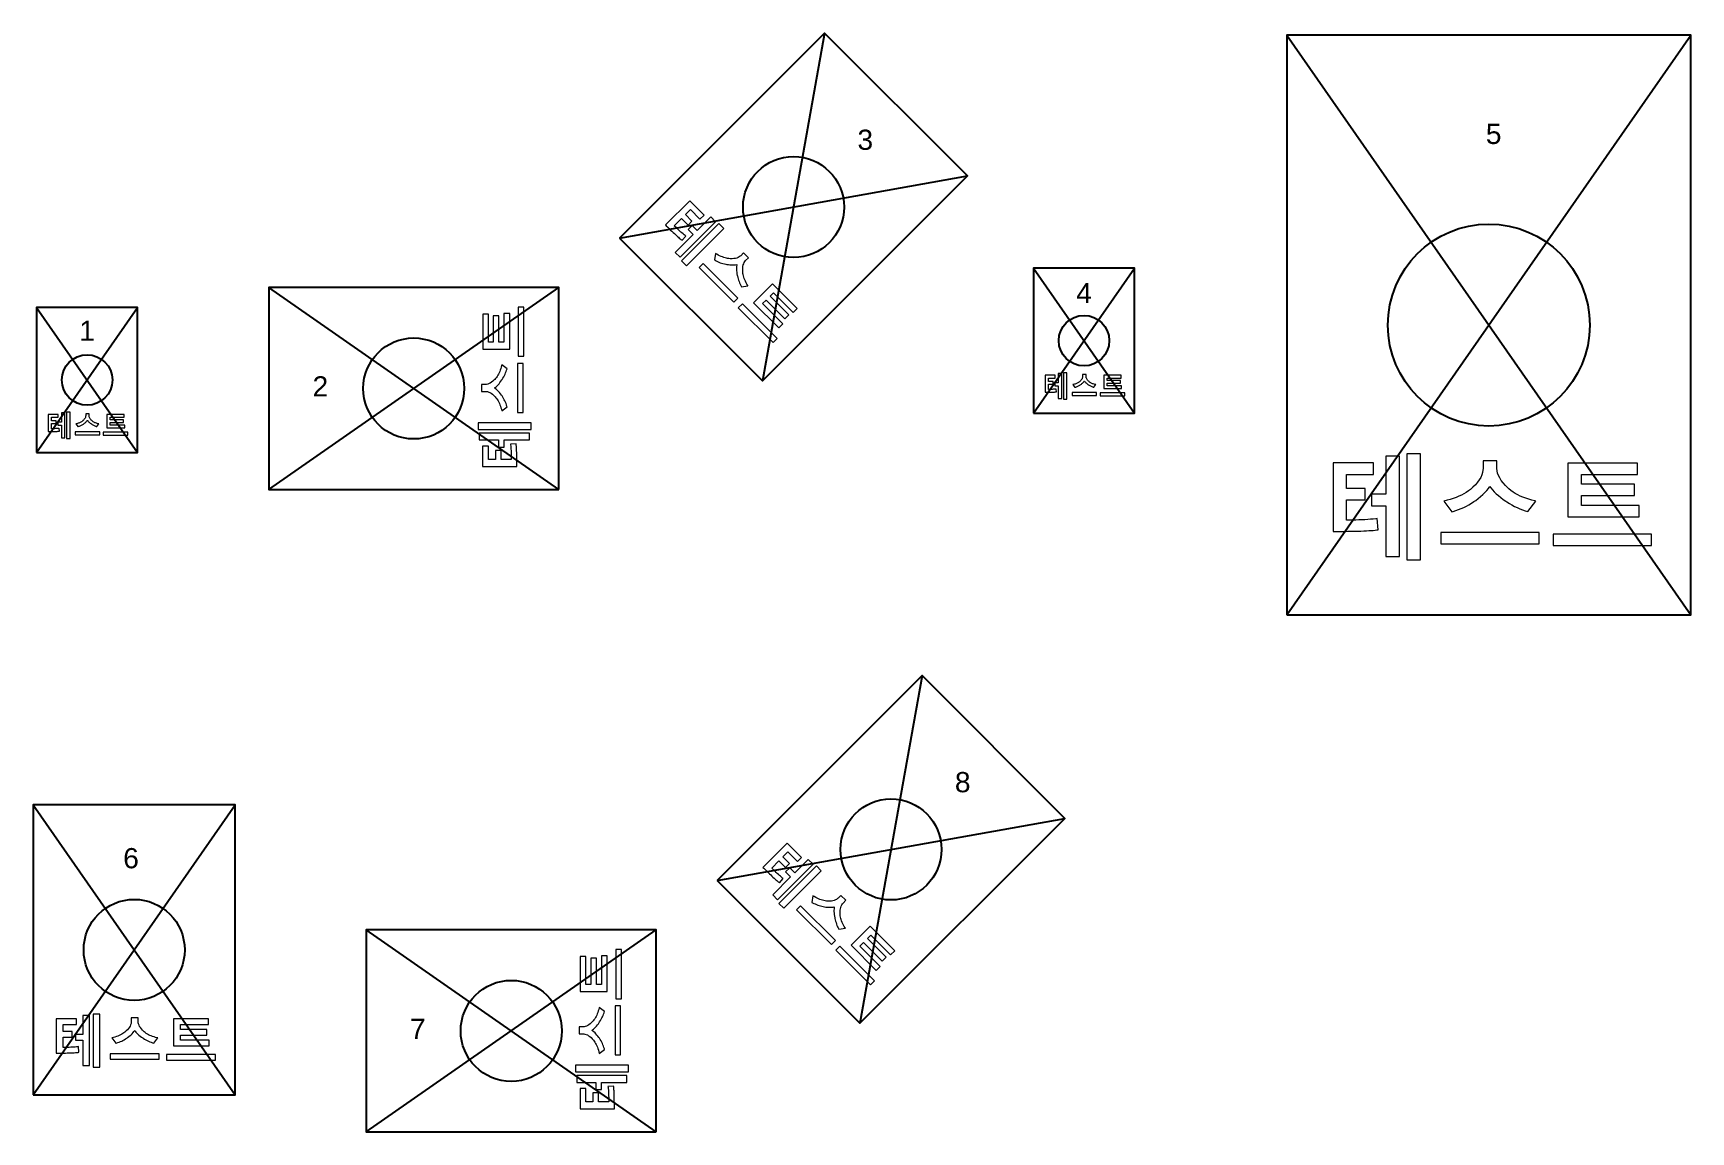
# Model space of a CAD drawing. Header units: millimetres. Extents: x 1054 to 2695, y 1266 to 2354.
import ezdxf

# ---------------------------------------------------------------- set-up
doc = ezdxf.new("R2010")
doc.units = ezdxf.units.MM
for name, color, linetype in [('1', 7, 'Continuous'), ('2', 7, 'Continuous'), ('3', 7, 'Continuous'), ('4', 7, 'Continuous'), ('5', 7, 'Continuous'), ('6', 7, 'Continuous'), ('7', 7, 'Continuous'), ('8', 7, 'Continuous')]:
    doc.layers.add(name, color=color, linetype=linetype)
doc.styles.get("Standard").update_dxf_attribs({"font": 'arial.ttf'})

# ---------------------------------------------------------------- blocks, each defined once
blk = doc.blocks.new('testform')
for p, q in [((5, 5), (205, 292)), ((5, 292), (205, 5))]:
    blk.add_line(p, q)
at = {"color": 7, "lineweight": 0}
for p, q in [((60.72, 83.67), (54.02, 83.67)), ((54.02, 83.67), (54.02, 64.71)), ((60.72, 33.87), (60.72, 83.67)), ((71.12, 84.73), (64.33, 84.73)), ((64.33, 84.73), (64.33, 32.32)), ((71.12, 32.32), (71.12, 84.73)), ((47.94, 80.28), (27.91, 80.28)), ((27.91, 80.28), (27.91, 46.34)), ((34.6, 67.53), (34.6, 74.55)), ((34.6, 74.55), (47.94, 74.55)), ((47.94, 74.55), (47.94, 80.28)), ((101.5, 74.3), (100.97, 73.1)), ((101.87, 75.48), (101.5, 74.3)), ((102.07, 76.65), (101.87, 75.48)), ((102.12, 77.46), (102.07, 76.65)), ((109.01, 81.34), (102.12, 81.34)), ((102.12, 81.34), (102.12, 77.46)), ((109.01, 77.46), (109.01, 81.34)), ((109.09, 76.31), (109.01, 77.46)), ((109.35, 75.16), (109.09, 76.31)), ((109.78, 73.98), (109.35, 75.16)), ((110.37, 72.78), (109.78, 73.98)), ((178.53, 80.12), (144.04, 80.12)), ((144.04, 80.12), (144.04, 53.51)), ((150.9, 69.71), (150.9, 74.49)), ((150.9, 74.49), (178.53, 74.49)), ((178.53, 74.49), (178.53, 80.12)), ((43.72, 67.53), (34.6, 67.53)), ((43.72, 62.03), (43.72, 67.53)), ((94.87, 66.35), (93.8, 65.63)), ((95.88, 67.13), (94.87, 66.35)), ((96.82, 67.94), (95.88, 67.13)), ((97.11, 68.21), (96.82, 67.94)), ((98.33, 69.46), (97.11, 68.21)), ((99.38, 70.68), (98.33, 69.46)), ((100.26, 71.91), (99.38, 70.68)), ((100.97, 73.1), (100.26, 71.91)), ((103.01, 65.52), (103.93, 66.54)), ((103.93, 66.54), (104.76, 67.56)), ((104.76, 67.56), (105.5, 68.59)), ((105.5, 68.59), (105.94, 67.99)), ((105.94, 67.99), (106.76, 66.99)), ((106.76, 66.99), (107.67, 66.01)), ((107.67, 66.01), (108.65, 65.02)), ((111.15, 71.57), (110.37, 72.78)), ((112.08, 70.35), (111.15, 71.57)), ((113.19, 69.09), (112.08, 70.35)), ((114.03, 68.25), (113.19, 69.09)), ((114.96, 67.4), (114.03, 68.25)), ((115.94, 66.6), (114.96, 67.4)), ((117, 65.84), (115.94, 66.6)), ((118.12, 65.13), (117, 65.84)), ((177.05, 69.71), (150.9, 69.71)), ((177.05, 64.09), (177.05, 69.71)), ((34.6, 51.97), (34.6, 62.03)), ((34.6, 62.03), (43.72, 62.03)), ((54.02, 64.71), (46.98, 64.71)), ((46.98, 64.71), (46.98, 58.97)), ((46.98, 58.97), (54.02, 58.97)), ((54.02, 58.97), (54.02, 33.87)), ((84.36, 61.76), (82.76, 61.36)), ((82.76, 61.36), (86.72, 56.07)), ((85.92, 62.18), (84.36, 61.76)), ((87.4, 62.65), (85.92, 62.18)), ((88.81, 63.15), (87.4, 62.65)), ((90.15, 63.71), (88.81, 63.15)), ((90, 57.11), (91.32, 57.64)), ((91.44, 64.31), (90.15, 63.71)), ((91.32, 57.64), (92.62, 58.22)), ((92.65, 64.95), (91.44, 64.31)), ((92.62, 58.22), (93.9, 58.85)), ((93.8, 65.63), (92.65, 64.95)), ((93.9, 58.85), (95.17, 59.55)), ((95.17, 59.55), (96.43, 60.29)), ((96.43, 60.29), (97.65, 61.09)), ((97.65, 61.09), (98.49, 61.68)), ((98.49, 61.68), (99.74, 62.62)), ((99.74, 62.62), (100.92, 63.57)), ((100.92, 63.57), (102.01, 64.54)), ((102.01, 64.54), (103.01, 65.52)), ((108.65, 65.02), (109.72, 64.07)), ((109.72, 64.07), (110.87, 63.12)), ((110.87, 63.12), (112.13, 62.18)), ((112.13, 62.18), (113.46, 61.26)), ((113.46, 61.26), (113.94, 60.94)), ((113.94, 60.94), (115.2, 60.17)), ((115.2, 60.17), (116.47, 59.43)), ((116.47, 59.43), (117.76, 58.75)), ((117.76, 58.75), (119.04, 58.13)), ((119.31, 64.48), (118.12, 65.13)), ((119.04, 58.13), (120.34, 57.55)), ((120.55, 63.86), (119.31, 64.48)), ((120.34, 57.55), (121.66, 57.02)), ((121.88, 63.28), (120.55, 63.86)), ((123.28, 62.77), (121.88, 63.28)), ((124.73, 62.29), (123.28, 62.77)), ((124.31, 56.13), (128.27, 61.36)), ((126.24, 61.85), (124.73, 62.29)), ((127.84, 61.47), (126.24, 61.85)), ((128.27, 61.36), (127.84, 61.47)), ((150.9, 59.14), (150.9, 64.09)), ((150.9, 64.09), (177.05, 64.09)), ((179.38, 59.14), (150.9, 59.14)), ((179.38, 53.51), (179.38, 59.14)), ((37.53, 51.97), (34.6, 51.97)), ((39.12, 51.97), (37.53, 51.97)), ((40.66, 52), (39.12, 51.97)), ((42.17, 52.06), (40.66, 52)), ((43.64, 52.12), (42.17, 52.06)), ((45.06, 52.21), (43.64, 52.12)), ((46.45, 52.32), (45.06, 52.21)), ((47.8, 52.44), (46.45, 52.32)), ((49.1, 52.59), (47.8, 52.44)), ((49.78, 52.68), (49.1, 52.59)), ((50.22, 47.13), (49.78, 52.68)), ((86.72, 56.07), (87.31, 56.24)), ((87.31, 56.24), (88.65, 56.64)), ((88.65, 56.64), (90, 57.11)), ((121.66, 57.02), (122.97, 56.55)), ((122.97, 56.55), (124.31, 56.13)), ((144.04, 53.51), (179.38, 53.51)), ((27.91, 46.34), (29.03, 46.34)), ((29.03, 46.34), (31.13, 46.34)), ((31.13, 46.34), (33.14, 46.36)), ((33.14, 46.36), (35.05, 46.39)), ((35.05, 46.39), (36.86, 46.4)), ((36.86, 46.4), (38.57, 46.45)), ((38.57, 46.45), (40.18, 46.48)), ((40.18, 46.48), (41.69, 46.52)), ((41.69, 46.52), (43.1, 46.59)), ((43.1, 46.59), (44.41, 46.65)), ((44.41, 46.65), (45.62, 46.71)), ((45.62, 46.71), (46.74, 46.78)), ((46.74, 46.78), (47.76, 46.86)), ((47.76, 46.86), (48.68, 46.95)), ((48.68, 46.95), (49.49, 47.04)), ((49.49, 47.04), (50.22, 47.13)), ((129.87, 45.72), (81.26, 45.72)), ((81.26, 45.72), (81.26, 40.13)), ((129.87, 40.13), (129.87, 45.72)), ((185.49, 45.01), (136.87, 45.01)), ((136.87, 45.01), (136.87, 39.33)), ((185.49, 39.33), (185.49, 45.01)), ((54.02, 33.87), (60.72, 33.87)), ((81.26, 40.13), (129.87, 40.13)), ((136.87, 39.33), (185.49, 39.33)), ((64.33, 32.32), (71.12, 32.32))]:
    blk.add_line(p, q, dxfattribs=at)
blk.add_lwpolyline([(5, 5), (205, 5), (205, 292), (5, 292)], close=True)
blk.add_circle((105, 148.5), 50)

msp = doc.modelspace()

# ---------------------------------------------------------------- block references
at = {"layer": '1', "xscale": 0.5, "yscale": 0.5, "zscale": 0.5}
msp.add_blockref('testform', (1054.9, 1936.3), dxfattribs=at)
at = {"layer": '2', "rotation": 90}
msp.add_blockref('testform', (1579.3, 1897.1), dxfattribs=at)
at = {"layer": '3', "rotation": 315}
msp.add_blockref('testform', (1627.6, 2151), dxfattribs=at)
at = {"layer": '4', "xscale": 0.5, "yscale": 0.5, "zscale": 0.5}
msp.add_blockref('testform', (2042, 1975.2), dxfattribs=at)
at = {"layer": '5', "xscale": 2, "yscale": 2, "zscale": 2}
msp.add_blockref('testform', (2285.3, 1767.9), dxfattribs=at)
at = {"layer": '6'}
msp.add_blockref('testform', (1049, 1297.7), dxfattribs=at)
at = {"layer": '7', "rotation": 90}
msp.add_blockref('testform', (1675.8, 1261), dxfattribs=at)
at = {"layer": '8', "rotation": 315}
msp.add_blockref('testform', (1724.1, 1514.9), dxfattribs=at)

# ---------------------------------------------------------------- texts
at = {"layer": '1'}
msp.add_text('1', height=20, dxfattribs=at).set_placement((1099.6, 2049.3))
at = {"layer": '2'}
msp.add_text('2', height=20, dxfattribs=at).set_placement((1330.6, 1994.2))
at = {"layer": '3'}
msp.add_text('3', height=20, dxfattribs=at).set_placement((1870.1, 2238.4))
at = {"layer": '4'}
msp.add_text('4', height=20, dxfattribs=at).set_placement((2086.8, 2086.6))
at = {"layer": '5'}
msp.add_text('5', height=20, dxfattribs=at).set_placement((2492.3, 2244.2))
at = {"layer": '6'}
msp.add_text('6', height=20, dxfattribs=at).set_placement((1143.1, 1527))
at = {"layer": '7'}
msp.add_text('7', height=20, dxfattribs=at).set_placement((1427.1, 1358.1))
at = {"layer": '8'}
msp.add_text('8', height=20, dxfattribs=at).set_placement((1966.6, 1602.3))

doc.saveas('drawing.dxf')
